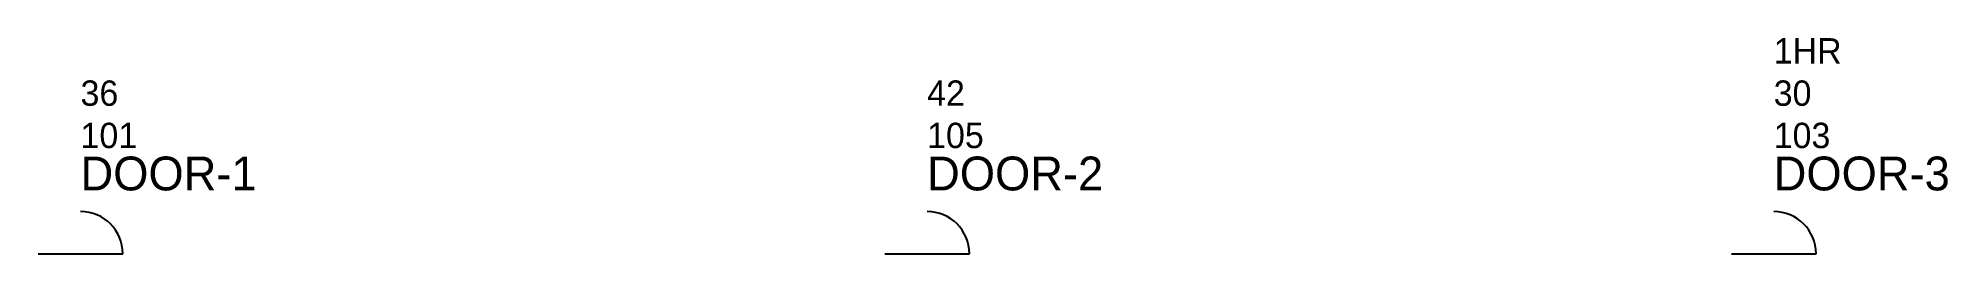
# Model space of a CAD drawing. Header units: metres. Extents: x 9 to 54.1, y 0 to 5.1.
import ezdxf

# ---------------------------------------------------------------- set-up
doc = ezdxf.new("R2010")
doc.units = ezdxf.units.M
doc.layers.add('STRUCTURAL', color=1, linetype='Continuous')

# ---------------------------------------------------------------- blocks, each defined once
blk = doc.blocks.new('DOOR')
blk.add_line((-1, 0), (1, 0))
blk.add_arc((0, 0), 1, 0, 90)
for tag, p, height in [('FIRE_RATING', (0, 4.5), 0.6), ('SIZE', (0, 3.5), 0.6), ('ROOM', (0, 2.5), 0.6), ('TAG', (0, 1.5), 0.8)]:
    blk.add_attdef(tag, p, '', height=height)

msp = doc.modelspace()

# ---------------------------------------------------------------- block references
at = {"layer": 'STRUCTURAL'}
for p, values in [((50, 0), {'TAG': 'DOOR-3', 'ROOM': '103', 'SIZE': '30', 'FIRE_RATING': '1HR'}), ((10, 0), {'TAG': 'DOOR-1', 'ROOM': '101', 'SIZE': '36'}), ((30, 0), {'TAG': 'DOOR-2', 'ROOM': '105', 'SIZE': '42'})]:
    msp.add_blockref('DOOR', p, dxfattribs=at).add_auto_attribs(values)

doc.saveas('drawing.dxf')
